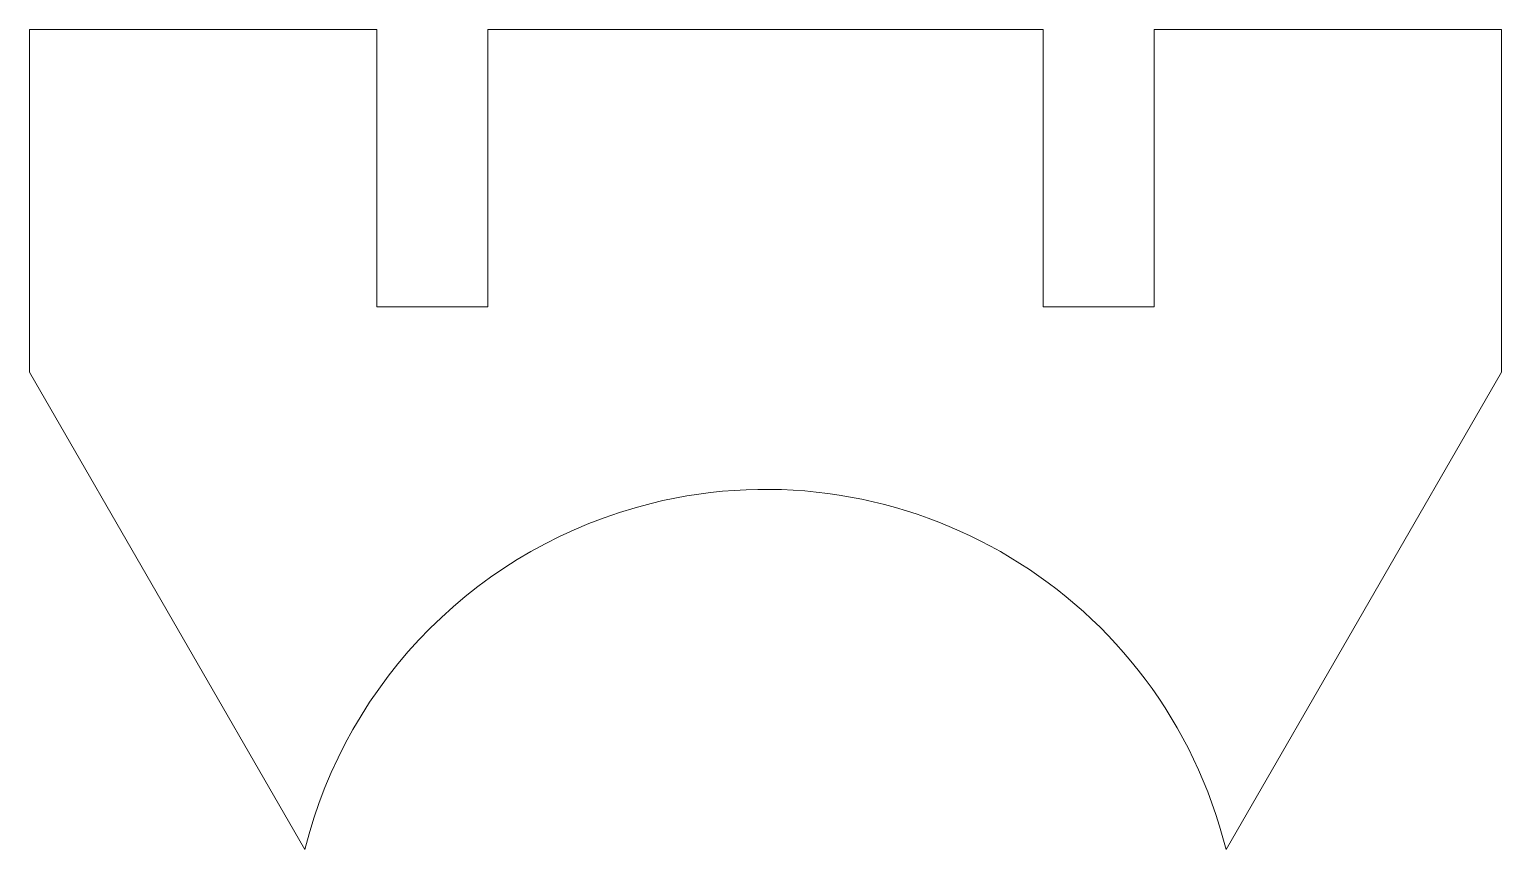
# Model space of a CAD drawing. Header units: inches. Extents: x 61.5 to 114.6, y 141.2 to 170.8.
import ezdxf

# ---------------------------------------------------------------- set-up
doc = ezdxf.new("R2010")
doc.units = ezdxf.units.IN
doc.header["$MEASUREMENT"] = 0

# ---------------------------------------------------------------- blocks, each defined once
blk = doc.blocks.new('block 2')
at = {"color": 7, "lineweight": 15, "true_color": 0xffffff}
blk.add_lwpolyline([(98.067, 160.766), (102.067, 160.766)], dxfattribs=at)
blk = doc.blocks.new('block 3')
at = {"color": 7, "lineweight": 15, "true_color": 0xffffff}
blk.add_lwpolyline([(102.067, 160.766), (102.067, 170.766)], dxfattribs=at)
blk = doc.blocks.new('block 4')
at = {"color": 7, "lineweight": 15, "true_color": 0xffffff}
blk.add_lwpolyline([(114.59, 170.766), (102.067, 170.766)], dxfattribs=at)
blk = doc.blocks.new('block 5')
at = {"color": 7, "lineweight": 15, "true_color": 0xffffff}
blk.add_lwpolyline([(114.59, 170.766), (114.59, 158.413)], dxfattribs=at)
blk = doc.blocks.new('block 6')
at = {"color": 7, "lineweight": 15, "true_color": 0xffffff}
blk.add_lwpolyline([(114.59, 158.413), (104.662, 141.218)], dxfattribs=at)
blk = doc.blocks.new('block 7')
at = {"color": 7, "lineweight": 15, "true_color": 0xffffff}
blk.add_lwpolyline([(71.472, 141.218), (61.545, 158.413)], dxfattribs=at)
blk = doc.blocks.new('block 8')
at = {"color": 7, "lineweight": 15, "true_color": 0xffffff}
blk.add_lwpolyline([(61.545, 158.413), (61.545, 170.766)], dxfattribs=at)
blk = doc.blocks.new('block 9')
at = {"color": 7, "lineweight": 15, "true_color": 0xffffff}
blk.add_lwpolyline([(74.067, 170.766), (74.067, 160.766)], dxfattribs=at)
blk = doc.blocks.new('block 10')
at = {"color": 7, "lineweight": 15, "true_color": 0xffffff}
blk.add_lwpolyline([(74.067, 160.766), (78.067, 160.766)], dxfattribs=at)
blk = doc.blocks.new('block 11')
at = {"color": 7, "lineweight": 15, "true_color": 0xffffff}
blk.add_lwpolyline([(78.067, 160.766), (78.067, 170.766)], dxfattribs=at)
blk = doc.blocks.new('block 12')
at = {"color": 7, "lineweight": 15, "true_color": 0xffffff}
blk.add_lwpolyline([(98.067, 170.766), (98.067, 160.766)], dxfattribs=at)
blk = doc.blocks.new('block 13')
at = {"color": 7, "lineweight": 15, "true_color": 0xffffff}
blk.add_lwpolyline([(74.067, 170.766), (61.545, 170.766)], dxfattribs=at)
blk = doc.blocks.new('block 14')
at = {"color": 7, "lineweight": 15, "true_color": 0xffffff}
blk.add_lwpolyline([(98.067, 170.766), (78.067, 170.766)], dxfattribs=at)
blk = doc.blocks.new('block 15')
at = {"color": 7, "lineweight": 15, "true_color": 0xffffff}
blk.add_open_spline([(104.662, 141.218), (102.384, 150.383), (93.107, 155.966), (83.942, 153.688), (77.798, 152.16), (73, 147.363), (71.472, 141.218)], degree=3, knots=[0, 0, 0, 0, 1, 1, 1, 2, 2, 2, 2], dxfattribs=at)

msp = doc.modelspace()

# ---------------------------------------------------------------- block references
for name in ['block 8', 'block 13', 'block 9', 'block 11', 'block 14', 'block 12', 'block 3', 'block 4', 'block 5', 'block 10', 'block 2', 'block 7', 'block 6', 'block 15']:
    msp.add_blockref(name, (0, 0))

doc.saveas('drawing.dxf')
